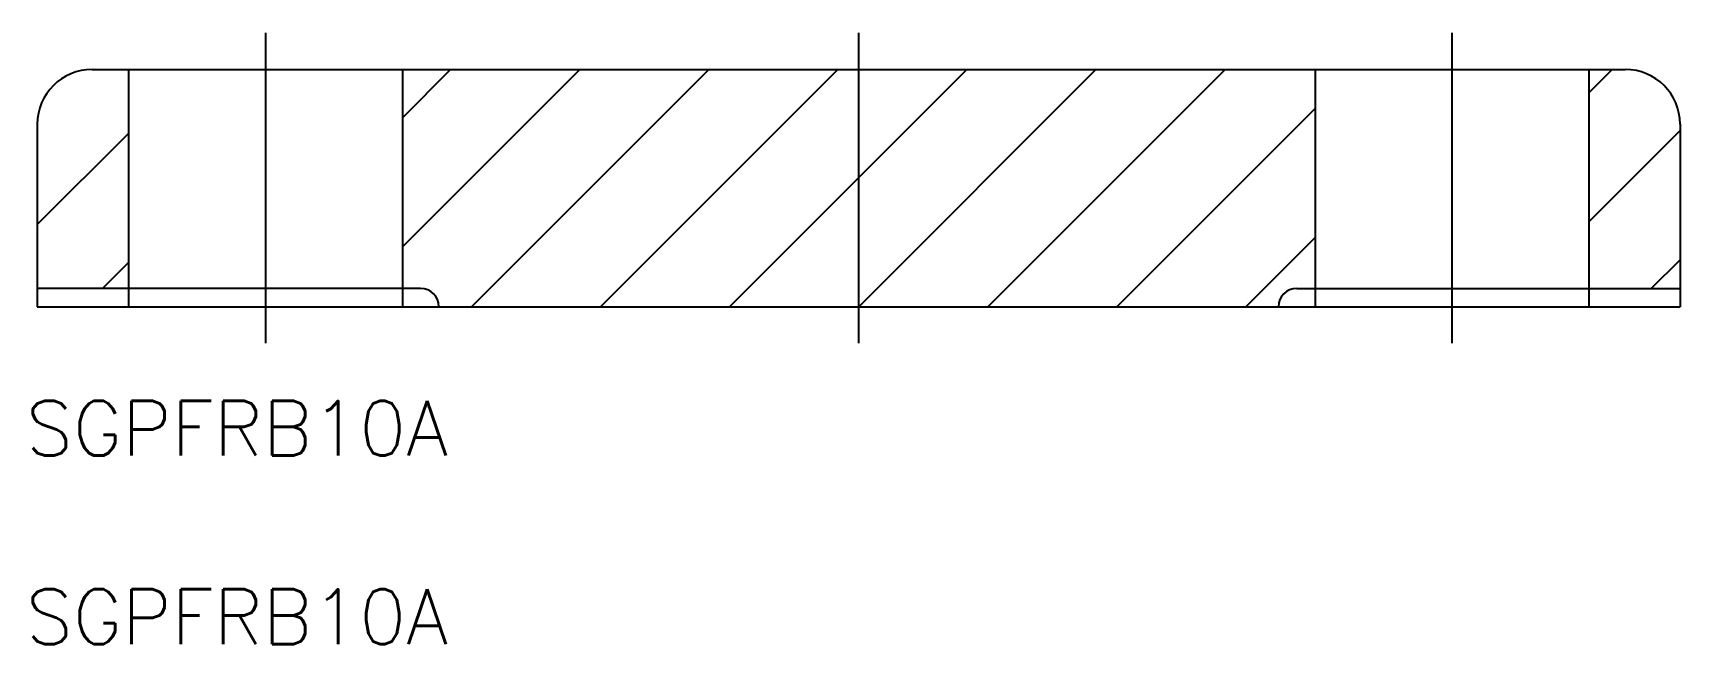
# Model space of a CAD drawing. Extents: x -45.2 to 45, y -18.5 to 15.
import ezdxf

# ---------------------------------------------------------------- set-up
doc = ezdxf.new("R2010")
doc.units = 0
doc.linetypes.add('CENTER', pattern=[50.8, 31.75, -6.35, 6.35, -6.35])
doc.layers.get('0').update_dxf_attribs({"linetype": 'CONTINUOUS'})
doc.layers.add('CENTER', color=1, linetype='CENTER')
doc.styles.get("Standard").update_dxf_attribs({"font": 'txt.shx', "height": 3, "bigfont": 'bigfont.shx'})

msp = doc.modelspace()

# ---------------------------------------------------------------- linework, layer by layer
at = {"color": 7, "linetype": 'CONTINUOUS'}
for p, q in [((-42, 13), (42, 13)), ((-40, 13), (-40, 0)), ((-25, 13), (-25, 0)), ((25, 13), (25, 0)), ((40, 13), (40, 0)), ((-45, 10), (-45, 0)), ((45, 10), (45, 0)), ((-24, 1), (-45, 1)), ((24, 1), (45, 1)), ((-45, 0), (45, 0))]:
    msp.add_line(p, q, dxfattribs=at)
at = {"color": 3, "linetype": 'CONTINUOUS'}
for p, q in [((-25, 10.355), (-22.355, 13)), ((-25, 3.284), (-15.284, 13)), ((-21.213, 0), (-8.213, 13)), ((-14.142, 0), (-1.142, 13)), ((0, 7.071), (5.929, 13)), ((0, 0), (13, 13)), ((7.071, 0), (20.071, 13)), ((40, 11.716), (41.284, 13)), ((14.142, 0), (25, 10.858)), ((-45, 4.497), (-40, 9.497)), ((40, 4.645), (45, 9.645)), ((-7.071, 0), (0, 7.071)), ((21.213, 0), (25, 3.787)), ((-41.426, 1), (-40, 2.426)), ((43.426, 1), (45, 2.574))]:
    msp.add_line(p, q, dxfattribs=at)
at = {"color": 7, "linetype": 'CONTINUOUS'}
for centre, radius, start, end in [((-42, 10), 3, 90, 180), ((42, 10), 3, 0, 90), ((-24, 0), 1, 360, 90), ((24, 0), 1, 90, 180)]:
    msp.add_arc(centre, radius, start, end, dxfattribs=at)
at = {"layer": 'CENTER', "color": 1, "linetype": 'CENTER'}
for p, q in [((-32.5, 15), (-32.5, -2)), ((0, -2), (0, 15)), ((32.5, 15), (32.5, -2))]:
    msp.add_line(p, q, dxfattribs=at)

# ---------------------------------------------------------------- texts
at = {"color": 7, "linetype": 'CONTINUOUS'}
for p in [(-45.626, -8.162), (-45.626, -18.488)]:
    msp.add_text('SGPFRB10A', height=3, dxfattribs=at).set_placement(p)

doc.saveas('drawing.dxf')
